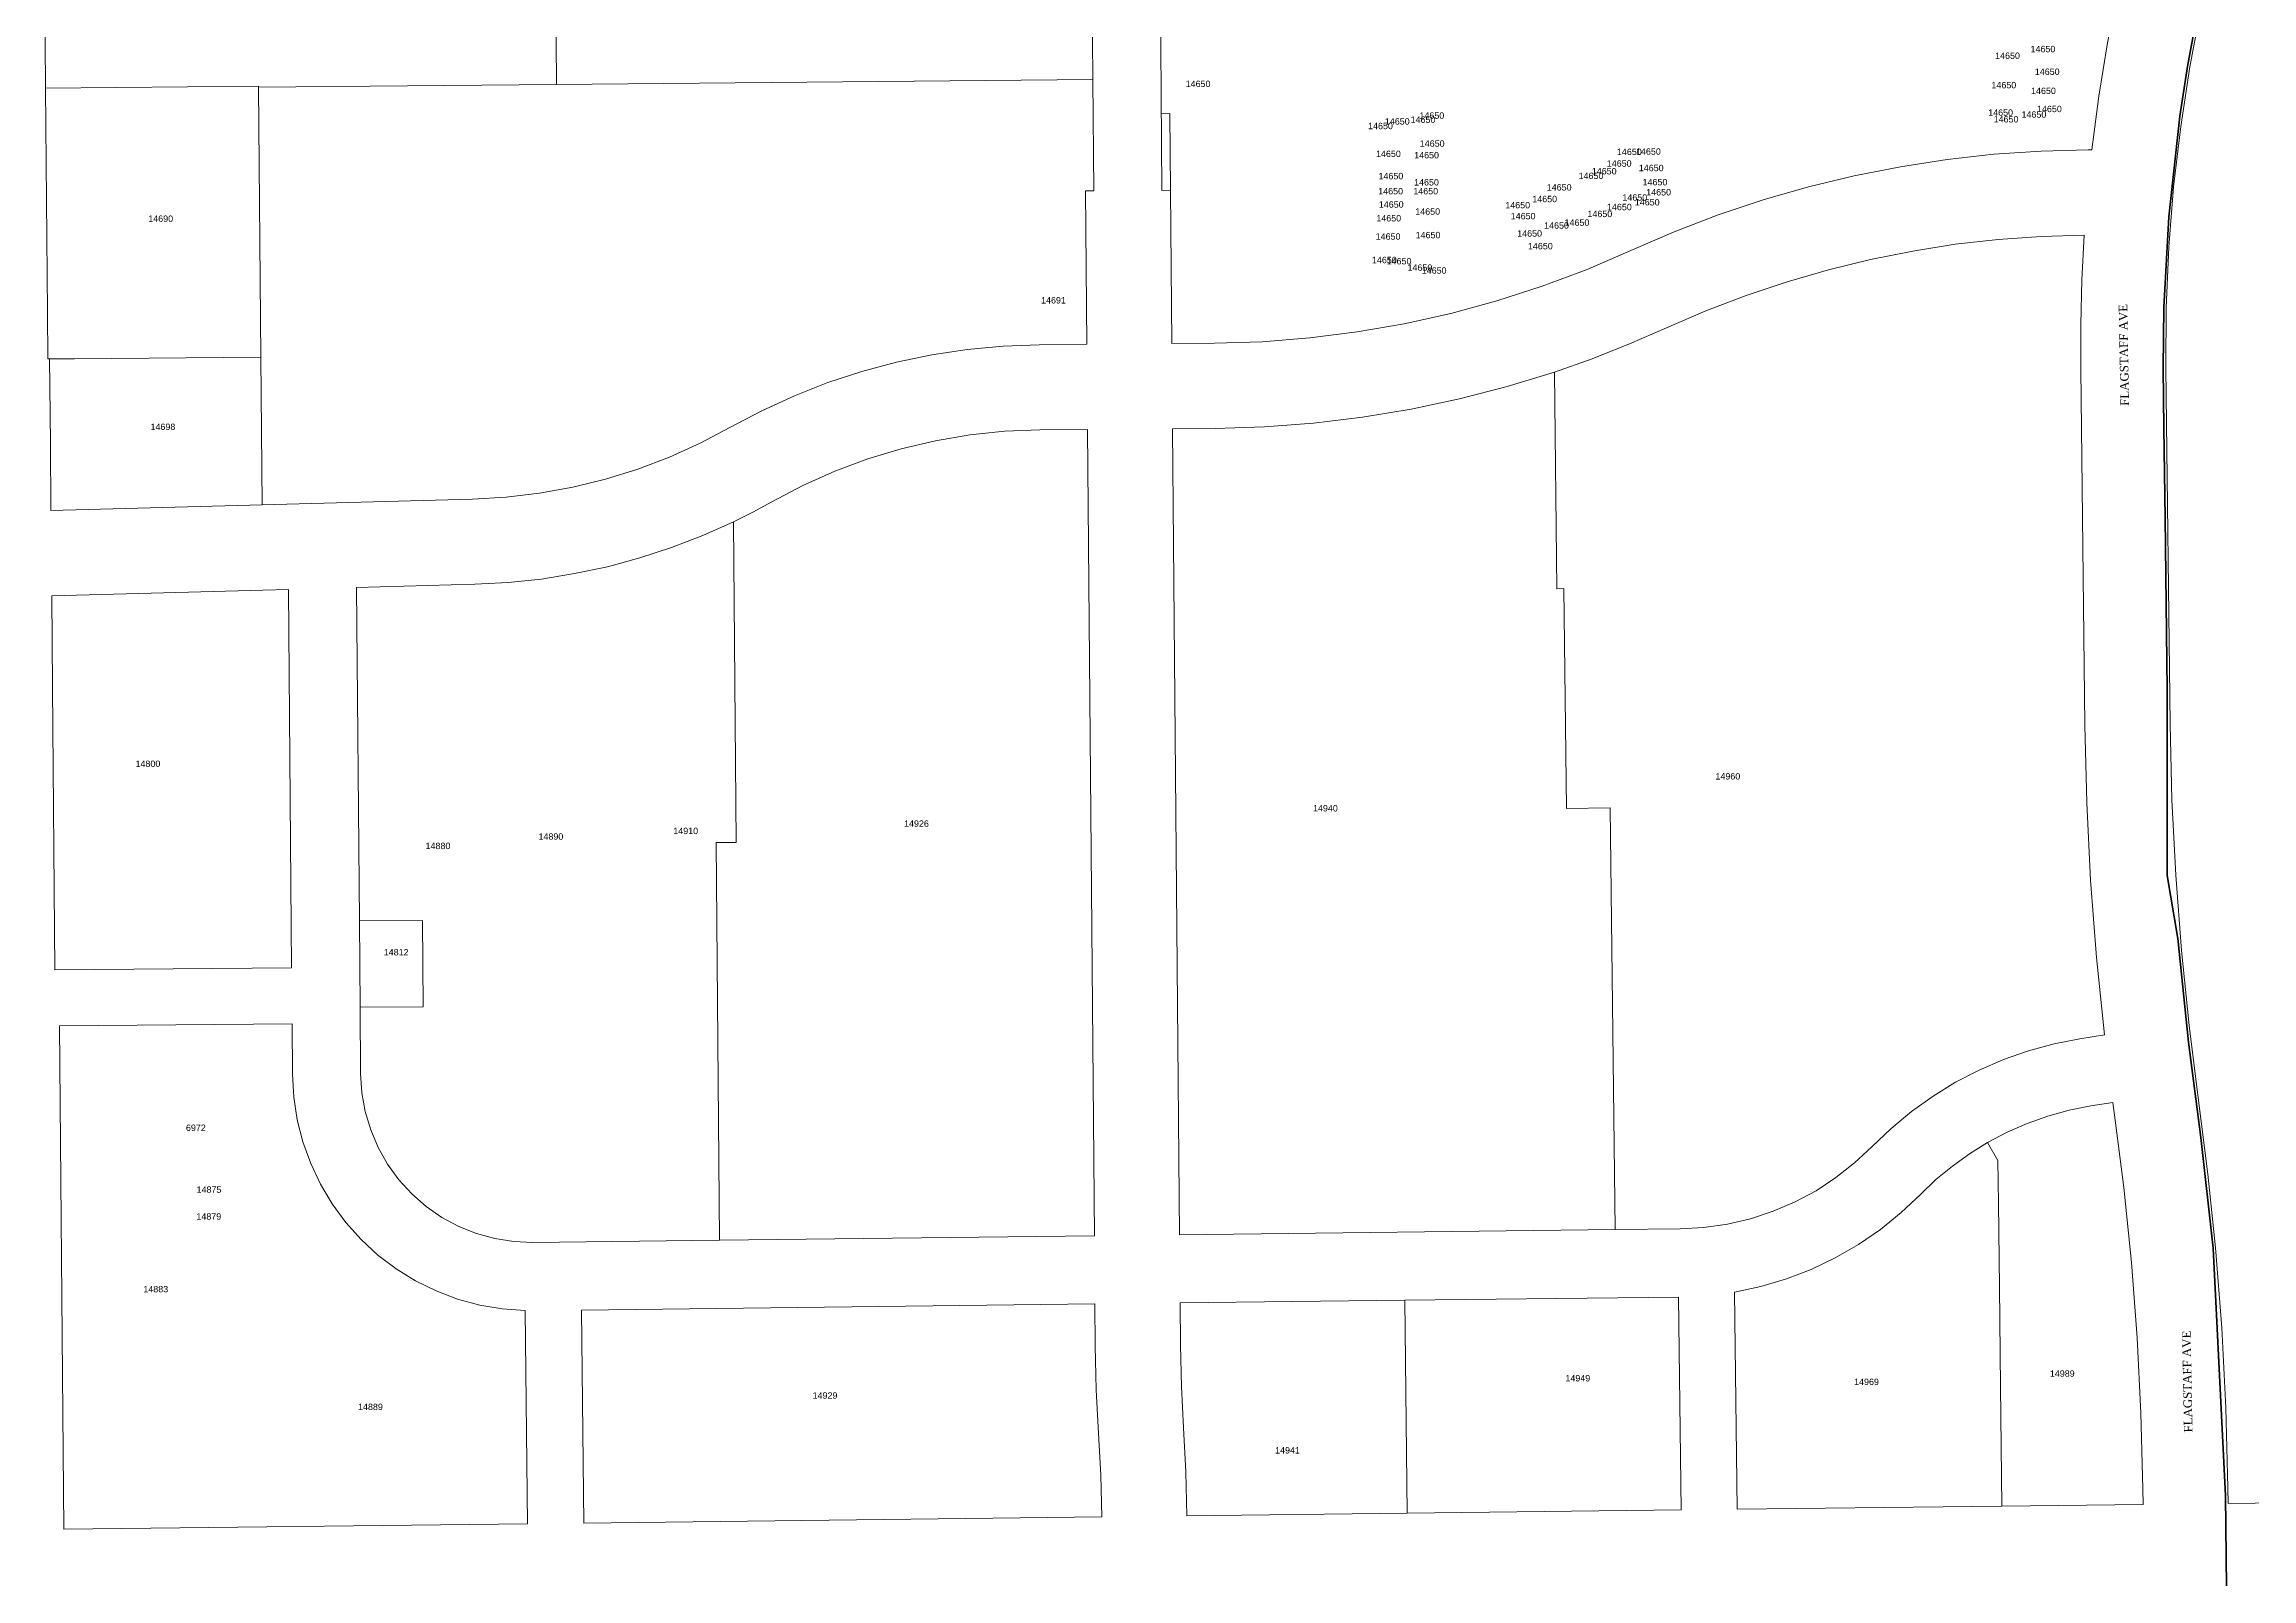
# Model space of a CAD drawing. Header units: feet. Extents: x 865220 to 2843432, y -2240498 to 970288.
# Drawn here: x 2830650 to 2833243, y 960467 to 962268 of the extents above; entities that cross this region are included whole.
import ezdxf
from ezdxf.enums import TextEntityAlignment as Align

# ---------------------------------------------------------------- set-up
doc = ezdxf.new("R2010")
doc.units = ezdxf.units.FT
doc.header["$LTSCALE"] = 0.015
doc.header["$MEASUREMENT"] = 0
for name, color, linetype in [('Dakota County Addresses', 7, 'Continuous'), ('Dakota County Parcels', 7, 'Continuous'), ('STREET NAME', 7, 'Continuous')]:
    doc.layers.add(name, color=color, linetype=linetype)
doc.layers.add('WORK BOUNDARY', color=110, linetype='Continuous', lineweight=40)
doc.styles.add('Dimensions 100', font='arial.ttf')
doc.styles.get("Standard").update_dxf_attribs({"font": 'times.ttf'})

# ---------------------------------------------------------------- blocks, each defined once
blk = doc.blocks.new('ACMAP_ANN_TEMPLATE_Dakota County Addresses')
at = {"layer": 'Dakota County Addresses', "style": 'Dimensions 100'}
blk.add_attdef('DakotaCountyAddress', text='', height=50, dxfattribs=at).set_placement((0, 0), align=Align.CENTER)

msp = doc.modelspace()

# ---------------------------------------------------------------- linework, layer by layer
at = {"layer": 'Dakota County Parcels', "lineweight": 5, "ltscale": 100}
for p, q in [((2831960.3, 962415.2), (2831963, 962096.5)), ((2831252, 962220.9), (2831250.8, 962358.9)), ((2831881.9, 962226.5), (2831880.7, 962364.5)), ((2831252, 962220.9), (2830902, 962217.8)), ((2831252, 962220.9), (2831881.9, 962226.5)), ((2831883, 962095.9), (2831881.9, 962226.5)), ((2830652.1, 962216.4), (2830902, 962218.6)), ((2830902, 962217.8), (2830902, 962218.6)), ((2830904.8, 961900.9), (2830902, 962217.8)), ((2831962.2, 962186.5), (2831972.2, 962186.6)), ((2831972.2, 962186.6), (2831973, 962096.6)), ((2833050.6, 962143.9), (2833055, 962143.9)), ((2831873, 962095.8), (2831883, 962095.9)), ((2831874.6, 961915.8), (2831873, 962095.8)), ((2831963, 962096.5), (2831973, 962096.6)), ((2831973, 962096.6), (2831974.5, 961916.7)), ((2831818.6, 961915.3), (2831874.6, 961915.8)), ((2832024.5, 961917.1), (2831974.5, 961916.7)), ((2830656.8, 961898.7), (2830654.8, 961898.6)), ((2830685.8, 961898.9), (2830656.8, 961898.7)), ((2830657.6, 961800.6), (2830656.8, 961898.7)), ((2830904.8, 961900.9), (2830685.8, 961898.9)), ((2830906.3, 961727.3), (2830904.8, 961900.9)), ((2832426.8, 961628.9), (2832423.8, 961883.3)), ((2833046.7, 961468.6), (2833041.8, 961886.6)), ((2833146.7, 961469.8), (2833141.8, 961887.7)), ((2831819.4, 961815.3), (2831875.4, 961815.8)), ((2831883.6, 960869.4), (2831875.4, 961815.8)), ((2831975.4, 961816.7), (2832025.4, 961817.1)), ((2831983.6, 960870.6), (2831975.4, 961816.7)), ((2830658.3, 961720.6), (2830657.6, 961800.6)), ((2830658.3, 961720.6), (2830906.3, 961727.3)), ((2831153.2, 961734), (2830906.3, 961727.3)), ((2831459.9, 961707.6), (2831463.1, 961331.2)), ((2830907.1, 961627.3), (2830659.2, 961620.6)), ((2830937.1, 961628.2), (2830907.1, 961627.3)), ((2830937.1, 961628.2), (2830940.9, 961184.1)), ((2831017.1, 961630.3), (2831155.9, 961634.1)), ((2831020.5, 961239.1), (2831017.1, 961630.3)), ((2832434.8, 961629), (2832426.8, 961628.9)), ((2832437.9, 961371), (2832434.8, 961629)), ((2830660.1, 961513.2), (2830659.2, 961620.6)), ((2830663, 961181.7), (2830660.1, 961513.2)), ((2832489.1, 961371.6), (2832437.9, 961371)), ((2832495, 960876.7), (2832489.1, 961371.6)), ((2831439.4, 961331), (2831463.1, 961331.2)), ((2831443.3, 960864.2), (2831439.4, 961331)), ((2831094.6, 961239.7), (2831020.5, 961239.1)), ((2831021.3, 961137.6), (2831020.5, 961239.1)), ((2831095.5, 961138.2), (2831094.6, 961239.7)), ((2830663, 961181.7), (2830940.9, 961184.1)), ((2831021.3, 961137.6), (2831095.5, 961138.2)), ((2831022, 961059.8), (2831021.3, 961137.6)), ((2830668.5, 961115.8), (2830941.5, 961118.1)), ((2830673.6, 960525), (2830668.5, 961115.8)), ((2830942, 961059.1), (2830941.5, 961118.1)), ((2833041, 961100.8), (2833069.6, 961105.5)), ((2833053.7, 961021.9), (2833079.6, 961026)), ((2833081.2, 961014.2), (2833079.6, 961026)), ((2832944.6, 960957.8), (2832932.5, 960979)), ((2832945.2, 960907.8), (2832944.6, 960957.8)), ((2832946.4, 960809.5), (2832945.2, 960907.8)), ((2831983.6, 960870.6), (2832495, 960876.7)), ((2832495, 960876.7), (2832571.5, 960877.6)), ((2831224.3, 960861.6), (2831443.3, 960864.2)), ((2831443.3, 960864.2), (2831883.6, 960869.4)), ((2831984.2, 960790.6), (2832248, 960793.8)), ((2832248, 960793.8), (2832569.5, 960797.6)), ((2832251, 960543.8), (2832248, 960793.8)), ((2832572.5, 960547.6), (2832569.5, 960797.6)), ((2832638.5, 960548.4), (2832635.4, 960803.4)), ((2832947.8, 960692.5), (2832946.4, 960809.5)), ((2831218.1, 960531.5), (2831215.2, 960781.7)), ((2831281.2, 960782.3), (2831884.3, 960789.4)), ((2831284.1, 960532.3), (2831281.2, 960782.3)), ((2831884.7, 960740.1), (2831884.3, 960789.4)), ((2831984.7, 960741), (2831984.2, 960790.6)), ((2832949.4, 960552.1), (2832947.8, 960692.5)), ((2833115, 960554.1), (2833114.8, 960572.6)), ((2833215, 960555.3), (2833214.8, 960573.8)), ((2831284.1, 960532.3), (2831892.3, 960539.5)), ((2832251, 960543.8), (2831992.3, 960540.7)), ((2832572.5, 960547.6), (2832251, 960543.8)), ((2832638.5, 960548.4), (2832949.4, 960552.1)), ((2832949.4, 960552.1), (2833115, 960554.1)), ((2830673.6, 960525), (2831218.1, 960531.5))]:
    msp.add_line(p, q, dxfattribs=at)
for points in [[(2830652.1, 962216.4), (2830650.7, 962379.3), (2830650.3, 962416.3)], [(2833085.5, 962331.9), (2833073.4, 962269.6), (2833063.2, 962206.9), (2833055, 962143.9)], [(2833141.8, 961887.7), (2833142.3, 961958.8), (2833145.4, 962029.8), (2833151, 962100.7), (2833159.3, 962171.3), (2833170, 962241.5), (2833183.3, 962311.4)], [(2830654.8, 961898.6), (2830654.3, 961953.4), (2830652.1, 962216.4)], [(2833050.6, 962143.9), (2832995.3, 962142.5), (2832940, 962138.8), (2832884.9, 962132.7), (2832830.2, 962124.3), (2832775.8, 962113.6), (2832722, 962100.6), (2832668.8, 962085.3), (2832616.2, 962067.7), (2832564.5, 962047.9), (2832513.7, 962025.9)], [(2832555.3, 961935), (2832601.8, 961955.1), (2832649, 961973.2), (2832697.1, 961989.3), (2832745.7, 962003.4), (2832794.9, 962015.4), (2832844.6, 962025.3), (2832894.6, 962033.2), (2832944.9, 962038.9), (2832995.4, 962042.4), (2833046, 962043.9)], [(2833041.8, 961886.6), (2833041.9, 961939), (2833043.3, 961991.5), (2833046, 962043.9)], [(2832024.5, 961917.1), (2832080.6, 961918.9), (2832136.5, 961923.3), (2832192.1, 961930.3), (2832247.4, 961939.9), (2832302.1, 961952.1), (2832356.3, 961966.8), (2832409.6, 961984.1), (2832462.1, 962003.8), (2832513.7, 962025.9)], [(2832423.8, 961883.3), (2832468.2, 961898.9), (2832512.1, 961916.2), (2832555.3, 961935)], [(2831455.7, 961818.1), (2831493, 961837.8), (2831531.3, 961855.4), (2831570.6, 961870.8), (2831610.6, 961884), (2831651.4, 961894.9), (2831692.7, 961903.5), (2831734.4, 961909.8), (2831776.4, 961913.7), (2831818.6, 961915.3)], [(2832025.4, 961817.1), (2832083.3, 961818.9), (2832141.1, 961823.3), (2832198.6, 961830.2), (2832255.7, 961839.7), (2832312.4, 961851.7), (2832368.4, 961866.3), (2832423.8, 961883.3)], [(2831153.2, 961734), (2831192.7, 961736.3), (2831232.1, 961741), (2831271.1, 961748.1), (2831309.6, 961757.5), (2831347.4, 961769.3), (2831384.5, 961783.3), (2831420.6, 961799.6), (2831455.7, 961818.1)], [(2831504.9, 961731.1), (2831541.4, 961750.2), (2831578.9, 961766.9), (2831617.4, 961781.3), (2831656.8, 961793.2), (2831696.9, 961802.6), (2831737.4, 961809.4), (2831778.3, 961813.7), (2831819.4, 961815.3)], [(2831459.9, 961707.6), (2831482.6, 961718.9), (2831504.9, 961731.1)], [(2831155.9, 961634.1), (2831195.2, 961636.2), (2831234.4, 961640.3), (2831273.3, 961646.6), (2831311.8, 961654.8), (2831349.8, 961665.1), (2831387.2, 961677.3), (2831424, 961691.5), (2831459.9, 961707.6)], [(2833069.6, 961105.5), (2833060.4, 961196), (2833053.5, 961286.8), (2833048.9, 961377.6), (2833046.7, 961468.6)], [(2833180.2, 961028.2), (2833169.1, 961116.1), (2833160.1, 961204.3), (2833153.4, 961292.7), (2833148.9, 961381.2), (2833146.7, 961469.8)], [(2832796.7, 960974), (2832819.2, 960995.5), (2832843.1, 961015.3), (2832868.4, 961033.4), (2832895, 961049.6), (2832922.6, 961064), (2832951.1, 961076.3), (2832980.5, 961086.6), (2833010.5, 961094.8), (2833041, 961100.8)], [(2830942, 961059.1), (2830943.5, 961032.3), (2830947.6, 961005.7), (2830954.3, 960979.6), (2830963.4, 960954.3), (2830974.8, 960930), (2830988.6, 960906.9), (2831004.5, 960885.2), (2831022.5, 960865.1), (2831042.2, 960846.9), (2831063.7, 960830.6), (2831086.5, 960816.5), (2831110.7, 960804.7), (2831135.9, 960795.2), (2831161.8, 960788.1), (2831188.3, 960783.6), (2831215.2, 960781.7)], [(2831022, 961059.8), (2831023.5, 961037.4), (2831027.4, 961015.3), (2831033.8, 960993.8), (2831042.6, 960973.1), (2831053.7, 960953.5), (2831066.9, 960935.3), (2831082, 960918.7), (2831098.9, 960903.9), (2831117.4, 960891.1), (2831137.2, 960880.4), (2831158, 960872.1), (2831179.7, 960866.1), (2831201.9, 960862.6), (2831224.3, 960861.6)], [(2833214.8, 960573.8), (2833212.4, 960667.7), (2833207.5, 960761.6), (2833200.2, 960855.3), (2833191.2, 960941.9), (2833180.2, 961028.2)], [(2832932.5, 960979), (2832955.4, 960991), (2832979.1, 961001.3), (2833003.4, 961010), (2833028.4, 961016.8), (2833053.7, 961021.9)], [(2833114.8, 960572.6), (2833112.5, 960661.2), (2833108.1, 960749.7), (2833101.3, 960838.1), (2833092.4, 960926.3), (2833081.2, 961014.2)], [(2832853.9, 960918.1), (2832871.9, 960935.4), (2832891.1, 960951.3), (2832911.3, 960965.8), (2832932.5, 960979)], [(2832571.5, 960877.6), (2832599.4, 960879.2), (2832627, 960883.2), (2832654.2, 960889.5), (2832680.7, 960898.2), (2832706.4, 960909.2), (2832731, 960922.4), (2832754.4, 960937.7), (2832776.3, 960954.9), (2832796.7, 960974)], [(2832635.4, 960803.4), (2832666.1, 960809.9), (2832696.2, 960818.8), (2832725.4, 960830), (2832753.7, 960843.5), (2832780.9, 960859.1), (2832806.7, 960876.9), (2832831.1, 960896.6), (2832853.9, 960918.1)], [(2831888.5, 960637.4), (2831885.9, 960688.7), (2831884.7, 960740.1)], [(2831988.3, 960644), (2831985.8, 960692.4), (2831984.7, 960741)], [(2831988.3, 960644), (2831991, 960592.4), (2831992.3, 960540.7)], [(2831888.5, 960637.4), (2831891.1, 960588.5), (2831892.3, 960539.5)], [(2833215, 960555.3), (2833246.6, 960555.7), (2833268.7, 960555.9)]]:
    msp.add_lwpolyline(points, dxfattribs=at)
at = {"layer": 'WORK BOUNDARY', "ltscale": 100, "flags": 128}
msp.add_lwpolyline([(2833255, 962864), (2833239.9, 962775.2), (2833231.7, 962537.1), (2833211.8, 962474.4), (2833197.9, 962426.3), (2833183.6, 962370.7), (2833171, 962310.8), (2833179.9, 962309.1), (2833167.1, 962242), (2833158.1, 962183.7), (2833145.2, 962065.5), (2833139.3, 961958.9), (2833138.8, 961887.7), (2833139.6, 961817.8), (2833140.9, 961711.7), (2833143.2, 961510.6), (2833143.2, 961292.4), (2833156, 961218.5), (2833168.5, 961096.8), (2833182.8, 960984.7), (2833197.2, 960855.1), (2833211.9, 960564.4), (2833241.9, 957803.3)], dxfattribs=at)

# ---------------------------------------------------------------- block references
at = {"layer": 'Dakota County Addresses', "lineweight": 5, "ltscale": 100, "xscale": 0.15, "yscale": 0.15, "zscale": 0.15}
for p, values in [((2832955.9, 962250.8), {'DakotaCountyAddress': '14650'}), ((2832997.5, 962258.6), {'DakotaCountyAddress': '14650'}), ((2832005.4, 962217.8), {'DakotaCountyAddress': '14650'}), ((2832951.6, 962216.3), {'DakotaCountyAddress': '14650'}), ((2833002.5, 962232), {'DakotaCountyAddress': '14650'}), ((2832998.1, 962209.6), {'DakotaCountyAddress': '14650'}), ((2833005.1, 962188.3), {'DakotaCountyAddress': '14650'}), ((2832219.6, 962168.3), {'DakotaCountyAddress': '14650'}), ((2832239.3, 962173.7), {'DakotaCountyAddress': '14650'}), ((2832269.5, 962175.7), {'DakotaCountyAddress': '14650'}), ((2832279.9, 962180.5), {'DakotaCountyAddress': '14650'}), ((2832947.8, 962184), {'DakotaCountyAddress': '14650'}), ((2832954.2, 962176.2), {'DakotaCountyAddress': '14650'}), ((2832986.9, 962181.8), {'DakotaCountyAddress': '14650'}), ((2832228.9, 962135.6), {'DakotaCountyAddress': '14650'}), ((2832273.7, 962134), {'DakotaCountyAddress': '14650'}), ((2832280.3, 962147.7), {'DakotaCountyAddress': '14650'}), ((2832511.8, 962138), {'DakotaCountyAddress': '14650'}), ((2832534.2, 962138.3), {'DakotaCountyAddress': '14650'}), ((2832231.8, 962109.5), {'DakotaCountyAddress': '14650'}), ((2832466.8, 962109.8), {'DakotaCountyAddress': '14650'}), ((2832482.3, 962115.2), {'DakotaCountyAddress': '14650'}), ((2832499.9, 962124.3), {'DakotaCountyAddress': '14650'}), ((2832537.5, 962119), {'DakotaCountyAddress': '14650'}), ((2832231.5, 962091.8), {'DakotaCountyAddress': '14650'}), ((2832272.7, 962091.8), {'DakotaCountyAddress': '14650'}), ((2832273.6, 962102.2), {'DakotaCountyAddress': '14650'}), ((2832412.4, 962082.6), {'DakotaCountyAddress': '14650'}), ((2832429.4, 962096.3), {'DakotaCountyAddress': '14650'}), ((2832518.2, 962084.4), {'DakotaCountyAddress': '14650'}), ((2832541.9, 962102.4), {'DakotaCountyAddress': '14650'}), ((2832546.2, 962090.5), {'DakotaCountyAddress': '14650'}), ((2830787.2, 962059.5), {'DakotaCountyAddress': '14690'}), ((2830787.2, 962059.5), {'DakotaCountyAddress': '14690'}), ((2830787.2, 962059.5), {'DakotaCountyAddress': '14690'}), ((2830787.2, 962059.5), {'DakotaCountyAddress': '14690'}), ((2830787.2, 962059.5), {'DakotaCountyAddress': '14690'}), ((2830787.2, 962059.5), {'DakotaCountyAddress': '14690'}), ((2830787.2, 962059.5), {'DakotaCountyAddress': '14690'}), ((2830787.2, 962059.5), {'DakotaCountyAddress': '14690'}), ((2830787.2, 962059.5), {'DakotaCountyAddress': '14690'}), ((2830787.2, 962059.5), {'DakotaCountyAddress': '14690'}), ((2830787.2, 962059.5), {'DakotaCountyAddress': '14690'}), ((2830787.2, 962059.5), {'DakotaCountyAddress': '14690'}), ((2830787.2, 962059.5), {'DakotaCountyAddress': '14690'}), ((2832229.3, 962060), {'DakotaCountyAddress': '14650'}), ((2832232.2, 962076.2), {'DakotaCountyAddress': '14650'}), ((2832275, 962067.9), {'DakotaCountyAddress': '14650'}), ((2832380.7, 962075.4), {'DakotaCountyAddress': '14650'}), ((2832387.1, 962062.5), {'DakotaCountyAddress': '14650'}), ((2832477.2, 962065.1), {'DakotaCountyAddress': '14650'}), ((2832500.1, 962073.2), {'DakotaCountyAddress': '14650'}), ((2832532.8, 962078.8), {'DakotaCountyAddress': '14650'}), ((2832228.5, 962038.6), {'DakotaCountyAddress': '14650'}), ((2832275.4, 962040.3), {'DakotaCountyAddress': '14650'}), ((2832394.7, 962042.2), {'DakotaCountyAddress': '14650'}), ((2832426.3, 962051.5), {'DakotaCountyAddress': '14650'}), ((2832450.3, 962054.9), {'DakotaCountyAddress': '14650'}), ((2832224.1, 962011), {'DakotaCountyAddress': '14650'}), ((2832241.4, 962009.6), {'DakotaCountyAddress': '14650'}), ((2832407.3, 962027.3), {'DakotaCountyAddress': '14650'}), ((2832265.9, 962002.1), {'DakotaCountyAddress': '14650'}), ((2832282.6, 961998.7), {'DakotaCountyAddress': '14650'}), ((2831835.6, 961963.7), {'DakotaCountyAddress': '14691'}), ((2830789.8, 961815.2), {'DakotaCountyAddress': '14698'}), ((2830772.2, 961419.7), {'DakotaCountyAddress': '14800'}), ((2832627.5, 961405), {'DakotaCountyAddress': '14960'}), ((2832154.9, 961367.5), {'DakotaCountyAddress': '14940'}), ((2831245.4, 961334.3), {'DakotaCountyAddress': '14890'}), ((2831403.7, 961340.9), {'DakotaCountyAddress': '14910'}), ((2831674.7, 961349.5), {'DakotaCountyAddress': '14926'}), ((2831112.8, 961323.3), {'DakotaCountyAddress': '14880'}), ((2831063.7, 961198.5), {'DakotaCountyAddress': '14812'}), ((2830828.5, 960992.5), {'DakotaCountyAddress': '6972'}), ((2830843.9, 960919.9), {'DakotaCountyAddress': '14875'}), ((2830843.7, 960888.4), {'DakotaCountyAddress': '14879'}), ((2830781.4, 960803.1), {'DakotaCountyAddress': '14883'}), ((2832451.3, 960698.5), {'DakotaCountyAddress': '14949'}), ((2832451.3, 960698.5), {'DakotaCountyAddress': '14949'}), ((2832451.3, 960698.5), {'DakotaCountyAddress': '14949'}), ((2832790.3, 960694.3), {'DakotaCountyAddress': '14969'}), ((2833020.2, 960704), {'DakotaCountyAddress': '14989'}), ((2831033.5, 960664.9), {'DakotaCountyAddress': '14889'}), ((2831567.3, 960678.2), {'DakotaCountyAddress': '14929'}), ((2832110.4, 960613.9), {'DakotaCountyAddress': '14941'})]:
    msp.add_blockref('ACMAP_ANN_TEMPLATE_Dakota County Addresses', p, dxfattribs=at).add_auto_attribs(values)

# ---------------------------------------------------------------- texts
at = {"layer": 'STREET NAME', "lineweight": 5, "ltscale": 100, "char_height": 10, "attachment_point": 1, "rotation": 91.0303}
for insert in [(2833088.6, 961843.5), (2833163.1, 960638.5)]:
    msp.add_mtext('FLAGSTAFF AVE', dxfattribs=dict(at, insert=insert))

doc.saveas('drawing.dxf')
